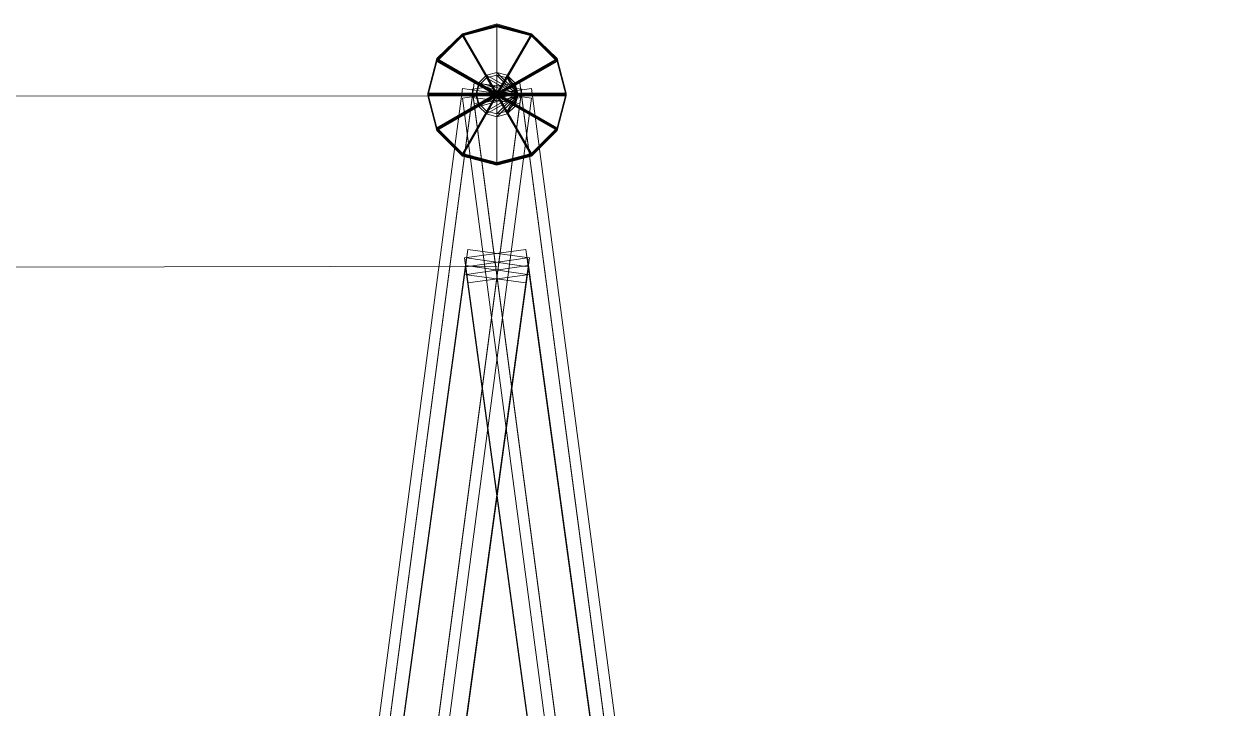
# Model space of a CAD drawing. Extents: x 4 to 464, y 11 to 29.
# Drawn here: x 459.316 to 461.05, y 27.962 to 28.95 of the extents above; entities that cross this region are included whole.
import ezdxf

# ---------------------------------------------------------------- set-up
doc = ezdxf.new("R2010")
doc.units = 0
doc.header["$MEASUREMENT"] = 0
doc.layers.add('Sections span lengths and Marker Balls Plan', color=7, linetype='CONTINUOUS', lineweight=0)
doc.layers.add('Structures Plan', color=7, linetype='CONTINUOUS', lineweight=0)

msp = doc.modelspace()

# ---------------------------------------------------------------- linework, layer by layer
at = {"layer": 'Sections span lengths and Marker Balls Plan', "color": 1}
msp.add_polyline3d([(230, 28.797, 33.583), (240, 28.799, 33.583), (250, 28.801, 33.642), (260, 28.803, 33.76), (270, 28.805, 33.937), (280, 28.808, 34.172), (290, 28.81, 34.467), (300, 28.812, 34.82), (310, 28.814, 35.232), (320, 28.816, 35.703), (330, 28.818, 36.233), (340, 28.82, 36.822), (350, 28.822, 37.47), (360, 28.825, 38.178), (370, 28.827, 38.944), (380, 28.829, 39.769), (390, 28.831, 40.653), (400, 28.833, 41.596), (410, 28.835, 42.599), (420, 28.837, 43.661), (430, 28.839, 44.782), (440, 28.842, 45.962), (450, 28.844, 47.201), (460, 28.846, 48.5)], dxfattribs=at)
at = {"layer": 'Sections span lengths and Marker Balls Plan', "color": 5}
msp.add_polyline3d([(230, 28.242, 54.938), (240, 28.258, 54.981), (250, 28.273, 55.064), (260, 28.289, 55.189), (270, 28.304, 55.355), (280, 28.32, 55.561), (290, 28.336, 55.809), (300, 28.351, 56.098), (310, 28.367, 56.428), (320, 28.382, 56.798), (330, 28.398, 57.21), (340, 28.413, 57.663), (350, 28.429, 58.157), (360, 28.444, 58.692), (370, 28.46, 59.267), (380, 28.476, 59.884), (390, 28.491, 60.542), (400, 28.507, 61.242), (410, 28.522, 61.982), (420, 28.538, 62.763), (430, 28.553, 63.586), (440, 28.569, 64.449), (450, 28.584, 65.354), (460, 28.6, 66.3)], dxfattribs=at)
at = {"layer": 'Structures Plan', "color": 1}
for points in [[(460, 28.85, 53.3), (459.95, 28.936, 53.25), (460, 28.95, 53.25)], [(460, 28.85, 53.2), (459.95, 28.936, 53.15), (460, 28.95, 53.15)], [(460, 28.85, 53.1), (459.95, 28.936, 53.05), (460, 28.95, 53.05)], [(460, 28.85, 53), (459.95, 28.936, 52.95), (460, 28.95, 52.95)], [(460, 28.85, 52.9), (459.95, 28.936, 52.85), (460, 28.949, 52.85)], [(460, 28.849, 52.8), (459.95, 28.936, 52.75), (460, 28.949, 52.75)], [(460, 28.849, 52.7), (459.95, 28.936, 52.65), (460, 28.949, 52.65)], [(460, 28.849, 52.6), (459.95, 28.936, 52.55), (460, 28.949, 52.55)], [(460, 28.849, 52.5), (459.95, 28.936, 52.45), (460, 28.949, 52.45)], [(460, 28.849, 52.4), (459.95, 28.936, 52.35), (460, 28.949, 52.35)], [(460, 28.849, 52.3), (459.95, 28.936, 52.25), (460, 28.949, 52.25)], [(460, 28.849, 52.2), (459.95, 28.935, 52.15), (460, 28.949, 52.15)], [(460, 28.849, 52.1), (459.95, 28.935, 52.05), (460, 28.949, 52.05)], [(460, 28.849, 52), (459.95, 28.935, 51.95), (460, 28.949, 51.95)], [(460, 28.849, 51.9), (459.95, 28.935, 51.85), (460, 28.949, 51.85)], [(460, 28.849, 51.8), (459.95, 28.935, 51.75), (460, 28.949, 51.75)], [(460, 28.849, 51.7), (459.95, 28.935, 51.65), (460, 28.948, 51.65)], [(460, 28.848, 51.6), (459.95, 28.935, 51.55), (460, 28.948, 51.55)], [(460, 28.848, 51.5), (459.95, 28.935, 51.45), (460, 28.948, 51.45)], [(460, 28.848, 51.4), (459.95, 28.935, 51.35), (460, 28.948, 51.35)], [(460, 28.848, 51.3), (459.95, 28.935, 51.25), (460, 28.948, 51.25)], [(460, 28.848, 51.2), (459.95, 28.935, 51.15), (460, 28.948, 51.15)], [(460, 28.848, 51.1), (459.95, 28.935, 51.05), (460, 28.948, 51.05)], [(460, 28.848, 51), (459.95, 28.934, 50.95), (460, 28.948, 50.95)], [(460, 28.848, 50.9), (459.95, 28.934, 50.85), (460, 28.948, 50.85)], [(460, 28.848, 50.8), (459.95, 28.934, 50.75), (460, 28.948, 50.75)], [(460, 28.848, 50.7), (459.95, 28.934, 50.65), (460, 28.948, 50.65)], [(460, 28.848, 50.6), (459.95, 28.934, 50.55), (460, 28.948, 50.55)], [(460, 28.848, 50.5), (459.95, 28.934, 50.45), (460, 28.947, 50.45)], [(460, 28.847, 50.4), (459.95, 28.934, 50.35), (460, 28.947, 50.35)], [(460, 28.847, 50.3), (459.95, 28.934, 50.25), (460, 28.947, 50.25)], [(460, 28.847, 50.2), (459.95, 28.934, 50.15), (460, 28.947, 50.15)], [(460, 28.847, 50.1), (459.95, 28.934, 50.05), (460, 28.947, 50.05)], [(460, 28.847, 50), (459.95, 28.934, 49.95), (460, 28.947, 49.95)], [(460, 28.847, 49.9), (459.95, 28.934, 49.85), (460, 28.947, 49.85)], [(460, 28.847, 49.8), (459.95, 28.934, 49.75), (460, 28.947, 49.75)], [(460, 28.847, 49.7), (459.95, 28.933, 49.65), (460, 28.947, 49.65)], [(460, 28.847, 49.6), (459.95, 28.933, 49.55), (460, 28.947, 49.55)], [(460, 28.847, 49.5), (459.95, 28.933, 49.45), (460, 28.947, 49.45)], [(460, 28.847, 49.4), (459.95, 28.933, 49.35), (460, 28.947, 49.35)], [(460, 28.847, 49.3), (459.95, 28.933, 49.25), (460, 28.946, 49.25)], [(460, 28.846, 49.2), (459.95, 28.933, 49.15), (460, 28.946, 49.15)], [(460, 28.846, 49.1), (459.95, 28.933, 49.05), (460, 28.946, 49.05)], [(460, 28.846, 49), (459.95, 28.933, 48.95), (460, 28.946, 48.95)], [(460, 28.846, 48.9), (459.95, 28.933, 48.85), (460, 28.946, 48.85)], [(460, 28.846, 48.8), (459.95, 28.933, 48.75), (460, 28.946, 48.75)], [(460, 28.846, 48.7), (459.95, 28.933, 48.65), (460, 28.946, 48.65)], [(460, 28.85, 53.3), (460, 28.95, 53.25), (460.05, 28.936, 53.25)], [(460, 28.85, 53.2), (460, 28.95, 53.15), (460.05, 28.936, 53.15)], [(460, 28.85, 53.1), (460, 28.95, 53.05), (460.05, 28.936, 53.05)], [(460, 28.85, 53), (460, 28.95, 52.95), (460.05, 28.936, 52.95)], [(460, 28.85, 52.9), (460, 28.949, 52.85), (460.05, 28.936, 52.85)], [(460, 28.849, 52.8), (460, 28.949, 52.75), (460.05, 28.936, 52.75)], [(460, 28.849, 52.7), (460, 28.949, 52.65), (460.05, 28.936, 52.65)], [(460, 28.849, 52.6), (460, 28.949, 52.55), (460.05, 28.936, 52.55)], [(460, 28.849, 52.5), (460, 28.949, 52.45), (460.05, 28.936, 52.45)], [(460, 28.849, 52.4), (460, 28.949, 52.35), (460.05, 28.936, 52.35)], [(460, 28.849, 52.3), (460, 28.949, 52.25), (460.05, 28.936, 52.25)], [(460, 28.849, 52.2), (460, 28.949, 52.15), (460.05, 28.935, 52.15)], [(460, 28.849, 52.1), (460, 28.949, 52.05), (460.05, 28.935, 52.05)], [(460, 28.849, 52), (460, 28.949, 51.95), (460.05, 28.935, 51.95)], [(460, 28.849, 51.9), (460, 28.949, 51.85), (460.05, 28.935, 51.85)], [(460, 28.849, 51.8), (460, 28.949, 51.75), (460.05, 28.935, 51.75)], [(460, 28.849, 51.7), (460, 28.948, 51.65), (460.05, 28.935, 51.65)], [(460, 28.848, 51.6), (460, 28.948, 51.55), (460.05, 28.935, 51.55)], [(460, 28.848, 51.5), (460, 28.948, 51.45), (460.05, 28.935, 51.45)], [(460, 28.848, 51.4), (460, 28.948, 51.35), (460.05, 28.935, 51.35)], [(460, 28.848, 51.3), (460, 28.948, 51.25), (460.05, 28.935, 51.25)], [(460, 28.848, 51.2), (460, 28.948, 51.15), (460.05, 28.935, 51.15)], [(460, 28.848, 51.1), (460, 28.948, 51.05), (460.05, 28.935, 51.05)], [(460, 28.848, 51), (460, 28.948, 50.95), (460.05, 28.935, 50.95)], [(460, 28.848, 50.9), (460, 28.948, 50.85), (460.05, 28.934, 50.85)], [(460, 28.848, 50.8), (460, 28.948, 50.75), (460.05, 28.934, 50.75)], [(460, 28.848, 50.7), (460, 28.948, 50.65), (460.05, 28.934, 50.65)], [(460, 28.848, 50.6), (460, 28.948, 50.55), (460.05, 28.934, 50.55)], [(460, 28.848, 50.5), (460, 28.947, 50.45), (460.05, 28.934, 50.45)], [(460, 28.847, 50.4), (460, 28.947, 50.35), (460.05, 28.934, 50.35)], [(460, 28.847, 50.3), (460, 28.947, 50.25), (460.05, 28.934, 50.25)], [(460, 28.847, 50.2), (460, 28.947, 50.15), (460.05, 28.934, 50.15)], [(460, 28.847, 50.1), (460, 28.947, 50.05), (460.05, 28.934, 50.05)], [(460, 28.847, 50), (460, 28.947, 49.95), (460.05, 28.934, 49.95)], [(460, 28.847, 49.9), (460, 28.947, 49.85), (460.05, 28.934, 49.85)], [(460, 28.847, 49.8), (460, 28.947, 49.75), (460.05, 28.934, 49.75)], [(460, 28.847, 49.7), (460, 28.947, 49.65), (460.05, 28.933, 49.65)], [(460, 28.847, 49.6), (460, 28.947, 49.55), (460.05, 28.933, 49.55)], [(460, 28.847, 49.5), (460, 28.947, 49.45), (460.05, 28.933, 49.45)], [(460, 28.847, 49.4), (460, 28.947, 49.35), (460.05, 28.933, 49.35)], [(460, 28.847, 49.3), (460, 28.946, 49.25), (460.05, 28.933, 49.25)], [(460, 28.846, 49.2), (460, 28.946, 49.15), (460.05, 28.933, 49.15)], [(460, 28.846, 49.1), (460, 28.946, 49.05), (460.05, 28.933, 49.05)], [(460, 28.846, 49), (460, 28.946, 48.95), (460.05, 28.933, 48.95)], [(460, 28.846, 48.9), (460, 28.946, 48.85), (460.05, 28.933, 48.85)], [(460, 28.846, 48.8), (460, 28.946, 48.75), (460.05, 28.933, 48.75)], [(460, 28.846, 48.7), (460, 28.946, 48.65), (460.05, 28.933, 48.65)], [(460, 28.85, 53.3), (459.913, 28.9, 53.25), (459.95, 28.936, 53.25)], [(460, 28.85, 53.2), (459.913, 28.9, 53.15), (459.95, 28.936, 53.15)], [(460, 28.85, 53.1), (459.913, 28.9, 53.05), (459.95, 28.936, 53.05)], [(460, 28.85, 53), (459.913, 28.9, 52.95), (459.95, 28.936, 52.95)], [(460, 28.85, 52.9), (459.913, 28.899, 52.85), (459.95, 28.936, 52.85)], [(460, 28.849, 52.8), (459.913, 28.899, 52.75), (459.95, 28.936, 52.75)], [(460, 28.849, 52.7), (459.913, 28.899, 52.65), (459.95, 28.936, 52.65)], [(460, 28.849, 52.6), (459.913, 28.899, 52.55), (459.95, 28.936, 52.55)], [(460, 28.849, 52.5), (459.913, 28.899, 52.45), (459.95, 28.936, 52.45)], [(460, 28.849, 52.4), (459.913, 28.899, 52.35), (459.95, 28.936, 52.35)], [(460, 28.849, 52.3), (459.913, 28.899, 52.25), (459.95, 28.936, 52.25)], [(460, 28.849, 52.2), (459.913, 28.899, 52.15), (459.95, 28.935, 52.15)], [(460, 28.849, 52.1), (459.913, 28.899, 52.05), (459.95, 28.935, 52.05)], [(460, 28.849, 52), (459.913, 28.899, 51.95), (459.95, 28.935, 51.95)], [(460, 28.849, 51.9), (459.913, 28.899, 51.85), (459.95, 28.935, 51.85)], [(460, 28.849, 51.8), (459.913, 28.899, 51.75), (459.95, 28.935, 51.75)], [(460, 28.849, 51.7), (459.913, 28.898, 51.65), (459.95, 28.935, 51.65)], [(460, 28.848, 51.6), (459.913, 28.898, 51.55), (459.95, 28.935, 51.55)], [(460, 28.848, 51.5), (459.913, 28.898, 51.45), (459.95, 28.935, 51.45)], [(460, 28.848, 51.4), (459.913, 28.898, 51.35), (459.95, 28.935, 51.35)], [(460, 28.848, 51.3), (459.913, 28.898, 51.25), (459.95, 28.935, 51.25)], [(460, 28.848, 51.2), (459.913, 28.898, 51.15), (459.95, 28.935, 51.15)], [(460, 28.848, 51.1), (459.913, 28.898, 51.05), (459.95, 28.935, 51.05)], [(460, 28.848, 51), (459.913, 28.898, 50.95), (459.95, 28.934, 50.95)], [(460, 28.848, 50.9), (459.913, 28.898, 50.85), (459.95, 28.934, 50.85)], [(460, 28.848, 50.8), (459.913, 28.898, 50.75), (459.95, 28.934, 50.75)], [(460, 28.848, 50.7), (459.913, 28.898, 50.65), (459.95, 28.934, 50.65)], [(460, 28.848, 50.6), (459.913, 28.898, 50.55), (459.95, 28.934, 50.55)], [(460, 28.848, 50.5), (459.913, 28.897, 50.45), (459.95, 28.934, 50.45)], [(460, 28.847, 50.4), (459.913, 28.897, 50.35), (459.95, 28.934, 50.35)], [(460, 28.847, 50.3), (459.913, 28.897, 50.25), (459.95, 28.934, 50.25)], [(460, 28.847, 50.2), (459.913, 28.897, 50.15), (459.95, 28.934, 50.15)], [(460, 28.847, 50.1), (459.913, 28.897, 50.05), (459.95, 28.934, 50.05)], [(460, 28.847, 50), (459.913, 28.897, 49.95), (459.95, 28.934, 49.95)], [(460, 28.847, 49.9), (459.913, 28.897, 49.85), (459.95, 28.934, 49.85)], [(460, 28.847, 49.8), (459.913, 28.897, 49.75), (459.95, 28.934, 49.75)], [(460, 28.847, 49.7), (459.913, 28.897, 49.65), (459.95, 28.933, 49.65)], [(460, 28.847, 49.6), (459.913, 28.897, 49.55), (459.95, 28.933, 49.55)], [(460, 28.847, 49.5), (459.913, 28.897, 49.45), (459.95, 28.933, 49.45)], [(460, 28.847, 49.4), (459.913, 28.897, 49.35), (459.95, 28.933, 49.35)], [(460, 28.847, 49.3), (459.913, 28.896, 49.25), (459.95, 28.933, 49.25)], [(460, 28.846, 49.2), (459.913, 28.896, 49.15), (459.95, 28.933, 49.15)], [(460, 28.846, 49.1), (459.913, 28.896, 49.05), (459.95, 28.933, 49.05)], [(460, 28.846, 49), (459.913, 28.896, 48.95), (459.95, 28.933, 48.95)], [(460, 28.846, 48.9), (459.913, 28.896, 48.85), (459.95, 28.933, 48.85)], [(460, 28.846, 48.8), (459.913, 28.896, 48.75), (459.95, 28.933, 48.75)], [(460, 28.846, 48.7), (459.913, 28.896, 48.65), (459.95, 28.933, 48.65)], [(460, 28.85, 53.3), (460.05, 28.936, 53.25), (460.087, 28.9, 53.25)], [(460, 28.85, 53.2), (460.05, 28.936, 53.15), (460.087, 28.9, 53.15)], [(460, 28.85, 53.1), (460.05, 28.936, 53.05), (460.087, 28.9, 53.05)], [(460, 28.85, 53), (460.05, 28.936, 52.95), (460.087, 28.9, 52.95)], [(460, 28.85, 52.9), (460.05, 28.936, 52.85), (460.087, 28.899, 52.85)], [(460, 28.849, 52.8), (460.05, 28.936, 52.75), (460.087, 28.899, 52.75)], [(460, 28.849, 52.7), (460.05, 28.936, 52.65), (460.087, 28.899, 52.65)], [(460, 28.849, 52.6), (460.05, 28.936, 52.55), (460.087, 28.899, 52.55)], [(460, 28.849, 52.5), (460.05, 28.936, 52.45), (460.087, 28.899, 52.45)], [(460, 28.849, 52.4), (460.05, 28.936, 52.35), (460.087, 28.899, 52.35)], [(460, 28.849, 52.3), (460.05, 28.936, 52.25), (460.087, 28.899, 52.25)], [(460, 28.849, 52.2), (460.05, 28.935, 52.15), (460.087, 28.899, 52.15)], [(460, 28.849, 52.1), (460.05, 28.935, 52.05), (460.087, 28.899, 52.05)], [(460, 28.849, 52), (460.05, 28.935, 51.95), (460.087, 28.899, 51.95)], [(460, 28.849, 51.9), (460.05, 28.935, 51.85), (460.087, 28.899, 51.85)], [(460, 28.849, 51.8), (460.05, 28.935, 51.75), (460.087, 28.899, 51.75)], [(460, 28.849, 51.7), (460.05, 28.935, 51.65), (460.087, 28.898, 51.65)], [(460, 28.848, 51.6), (460.05, 28.935, 51.55), (460.087, 28.898, 51.55)], [(460, 28.848, 51.5), (460.05, 28.935, 51.45), (460.087, 28.898, 51.45)], [(460, 28.848, 51.4), (460.05, 28.935, 51.35), (460.087, 28.898, 51.35)], [(460, 28.848, 51.3), (460.05, 28.935, 51.25), (460.087, 28.898, 51.25)], [(460, 28.848, 51.2), (460.05, 28.935, 51.15), (460.087, 28.898, 51.15)], [(460, 28.848, 51.1), (460.05, 28.935, 51.05), (460.087, 28.898, 51.05)], [(460, 28.848, 51), (460.05, 28.935, 50.95), (460.087, 28.898, 50.95)], [(460, 28.848, 50.9), (460.05, 28.934, 50.85), (460.087, 28.898, 50.85)], [(460, 28.848, 50.8), (460.05, 28.934, 50.75), (460.087, 28.898, 50.75)], [(460, 28.848, 50.7), (460.05, 28.934, 50.65), (460.087, 28.898, 50.65)], [(460, 28.848, 50.6), (460.05, 28.934, 50.55), (460.087, 28.898, 50.55)], [(460, 28.848, 50.5), (460.05, 28.934, 50.45), (460.087, 28.897, 50.45)], [(460, 28.847, 50.4), (460.05, 28.934, 50.35), (460.087, 28.897, 50.35)], [(460, 28.847, 50.3), (460.05, 28.934, 50.25), (460.087, 28.897, 50.25)], [(460, 28.847, 50.2), (460.05, 28.934, 50.15), (460.087, 28.897, 50.15)], [(460, 28.847, 50.1), (460.05, 28.934, 50.05), (460.087, 28.897, 50.05)], [(460, 28.847, 50), (460.05, 28.934, 49.95), (460.087, 28.897, 49.95)], [(460, 28.847, 49.9), (460.05, 28.934, 49.85), (460.087, 28.897, 49.85)], [(460, 28.847, 49.8), (460.05, 28.934, 49.75), (460.087, 28.897, 49.75)], [(460, 28.847, 49.7), (460.05, 28.933, 49.65), (460.087, 28.897, 49.65)], [(460, 28.847, 49.6), (460.05, 28.933, 49.55), (460.087, 28.897, 49.55)], [(460, 28.847, 49.5), (460.05, 28.933, 49.45), (460.087, 28.897, 49.45)], [(460, 28.847, 49.4), (460.05, 28.933, 49.35), (460.087, 28.897, 49.35)], [(460, 28.847, 49.3), (460.05, 28.933, 49.25), (460.087, 28.897, 49.25)], [(460, 28.846, 49.2), (460.05, 28.933, 49.15), (460.087, 28.896, 49.15)], [(460, 28.846, 49.1), (460.05, 28.933, 49.05), (460.087, 28.896, 49.05)], [(460, 28.846, 49), (460.05, 28.933, 48.95), (460.087, 28.896, 48.95)], [(460, 28.846, 48.9), (460.05, 28.933, 48.85), (460.087, 28.896, 48.85)], [(460, 28.846, 48.8), (460.05, 28.933, 48.75), (460.087, 28.896, 48.75)], [(460, 28.846, 48.7), (460.05, 28.933, 48.65), (460.087, 28.896, 48.65)], [(460, 28.85, 53.3), (459.9, 28.85, 53.25), (459.913, 28.9, 53.25)], [(460, 28.85, 53.2), (459.9, 28.85, 53.15), (459.913, 28.9, 53.15)], [(460, 28.85, 53.1), (459.9, 28.85, 53.05), (459.913, 28.9, 53.05)], [(460, 28.85, 53), (459.9, 28.85, 52.95), (459.913, 28.9, 52.95)], [(460, 28.85, 52.9), (459.9, 28.849, 52.85), (459.913, 28.899, 52.85)], [(460, 28.849, 52.8), (459.9, 28.849, 52.75), (459.913, 28.899, 52.75)], [(460, 28.849, 52.7), (459.9, 28.849, 52.65), (459.913, 28.899, 52.65)], [(460, 28.849, 52.6), (459.9, 28.849, 52.55), (459.913, 28.899, 52.55)], [(460, 28.849, 52.5), (459.9, 28.849, 52.45), (459.913, 28.899, 52.45)], [(460, 28.849, 52.4), (459.9, 28.849, 52.35), (459.913, 28.899, 52.35)], [(460, 28.849, 52.3), (459.9, 28.849, 52.25), (459.913, 28.899, 52.25)], [(460, 28.849, 52.2), (459.9, 28.849, 52.15), (459.913, 28.899, 52.15)], [(460, 28.849, 52.1), (459.9, 28.849, 52.05), (459.913, 28.899, 52.05)], [(460, 28.849, 52), (459.9, 28.849, 51.95), (459.913, 28.899, 51.95)], [(460, 28.849, 51.9), (459.9, 28.849, 51.85), (459.913, 28.899, 51.85)], [(460, 28.849, 51.8), (459.9, 28.849, 51.75), (459.913, 28.899, 51.75)], [(460, 28.849, 51.7), (459.9, 28.848, 51.65), (459.913, 28.898, 51.65)], [(460, 28.848, 51.6), (459.9, 28.848, 51.55), (459.913, 28.898, 51.55)], [(460, 28.848, 51.5), (459.9, 28.848, 51.45), (459.913, 28.898, 51.45)], [(460, 28.848, 51.4), (459.9, 28.848, 51.35), (459.913, 28.898, 51.35)], [(460, 28.848, 51.3), (459.9, 28.848, 51.25), (459.913, 28.898, 51.25)], [(460, 28.848, 51.2), (459.9, 28.848, 51.15), (459.913, 28.898, 51.15)], [(460, 28.848, 51.1), (459.9, 28.848, 51.05), (459.913, 28.898, 51.05)], [(460, 28.848, 51), (459.9, 28.848, 50.95), (459.913, 28.898, 50.95)], [(460, 28.848, 50.9), (459.9, 28.848, 50.85), (459.913, 28.898, 50.85)], [(460, 28.848, 50.8), (459.9, 28.848, 50.75), (459.913, 28.898, 50.75)], [(460, 28.848, 50.7), (459.9, 28.848, 50.65), (459.913, 28.898, 50.65)], [(460, 28.848, 50.6), (459.9, 28.848, 50.55), (459.913, 28.898, 50.55)], [(460, 28.848, 50.5), (459.9, 28.847, 50.45), (459.913, 28.897, 50.45)], [(460, 28.847, 50.4), (459.9, 28.847, 50.35), (459.913, 28.897, 50.35)], [(460, 28.847, 50.3), (459.9, 28.847, 50.25), (459.913, 28.897, 50.25)], [(460, 28.847, 50.2), (459.9, 28.847, 50.15), (459.913, 28.897, 50.15)], [(460, 28.847, 50.1), (459.9, 28.847, 50.05), (459.913, 28.897, 50.05)], [(460, 28.847, 50), (459.9, 28.847, 49.95), (459.913, 28.897, 49.95)], [(460, 28.847, 49.9), (459.9, 28.847, 49.85), (459.913, 28.897, 49.85)], [(460, 28.847, 49.8), (459.9, 28.847, 49.75), (459.913, 28.897, 49.75)], [(460, 28.847, 49.7), (459.9, 28.847, 49.65), (459.913, 28.897, 49.65)], [(460, 28.847, 49.6), (459.9, 28.847, 49.55), (459.913, 28.897, 49.55)], [(460, 28.847, 49.5), (459.9, 28.847, 49.45), (459.913, 28.897, 49.45)], [(460, 28.847, 49.4), (459.9, 28.847, 49.35), (459.913, 28.897, 49.35)], [(460, 28.847, 49.3), (459.9, 28.846, 49.25), (459.913, 28.896, 49.25)], [(460, 28.846, 49.2), (459.9, 28.846, 49.15), (459.913, 28.896, 49.15)], [(460, 28.846, 49.1), (459.9, 28.846, 49.05), (459.913, 28.896, 49.05)], [(460, 28.846, 49), (459.9, 28.846, 48.95), (459.913, 28.896, 48.95)], [(460, 28.846, 48.9), (459.9, 28.846, 48.85), (459.913, 28.896, 48.85)], [(460, 28.846, 48.8), (459.9, 28.846, 48.75), (459.913, 28.896, 48.75)], [(460, 28.846, 48.7), (459.9, 28.846, 48.65), (459.913, 28.896, 48.65)], [(460, 28.85, 53.3), (460.087, 28.9, 53.25), (460.1, 28.85, 53.25)], [(460, 28.85, 53.2), (460.087, 28.9, 53.15), (460.1, 28.85, 53.15)], [(460, 28.85, 53.1), (460.087, 28.9, 53.05), (460.1, 28.85, 53.05)], [(460, 28.85, 53), (460.087, 28.9, 52.95), (460.1, 28.85, 52.95)], [(460, 28.85, 52.9), (460.087, 28.899, 52.85), (460.1, 28.849, 52.85)], [(460, 28.849, 52.8), (460.087, 28.899, 52.75), (460.1, 28.849, 52.75)], [(460, 28.849, 52.7), (460.087, 28.899, 52.65), (460.1, 28.849, 52.65)], [(460, 28.849, 52.6), (460.087, 28.899, 52.55), (460.1, 28.849, 52.55)], [(460, 28.849, 52.5), (460.087, 28.899, 52.45), (460.1, 28.849, 52.45)], [(460, 28.849, 52.4), (460.087, 28.899, 52.35), (460.1, 28.849, 52.35)], [(460, 28.849, 52.3), (460.087, 28.899, 52.25), (460.1, 28.849, 52.25)], [(460, 28.849, 52.2), (460.087, 28.899, 52.15), (460.1, 28.849, 52.15)], [(460, 28.849, 52.1), (460.087, 28.899, 52.05), (460.1, 28.849, 52.05)], [(460, 28.849, 52), (460.087, 28.899, 51.95), (460.1, 28.849, 51.95)], [(460, 28.849, 51.9), (460.087, 28.899, 51.85), (460.1, 28.849, 51.85)], [(460, 28.849, 51.8), (460.087, 28.899, 51.75), (460.1, 28.849, 51.75)], [(460, 28.849, 51.7), (460.087, 28.898, 51.65), (460.1, 28.848, 51.65)], [(460, 28.848, 51.6), (460.087, 28.898, 51.55), (460.1, 28.848, 51.55)], [(460, 28.848, 51.5), (460.087, 28.898, 51.45), (460.1, 28.848, 51.45)], [(460, 28.848, 51.4), (460.087, 28.898, 51.35), (460.1, 28.848, 51.35)], [(460, 28.848, 51.3), (460.087, 28.898, 51.25), (460.1, 28.848, 51.25)], [(460, 28.848, 51.2), (460.087, 28.898, 51.15), (460.1, 28.848, 51.15)], [(460, 28.848, 51.1), (460.087, 28.898, 51.05), (460.1, 28.848, 51.05)], [(460, 28.848, 51), (460.087, 28.898, 50.95), (460.1, 28.848, 50.95)], [(460, 28.848, 50.9), (460.087, 28.898, 50.85), (460.1, 28.848, 50.85)], [(460, 28.848, 50.8), (460.087, 28.898, 50.75), (460.1, 28.848, 50.75)], [(460, 28.848, 50.7), (460.087, 28.898, 50.65), (460.1, 28.848, 50.65)], [(460, 28.848, 50.6), (460.087, 28.898, 50.55), (460.1, 28.848, 50.55)], [(460, 28.848, 50.5), (460.087, 28.897, 50.45), (460.1, 28.847, 50.45)], [(460, 28.847, 50.4), (460.087, 28.897, 50.35), (460.1, 28.847, 50.35)], [(460, 28.847, 50.3), (460.087, 28.897, 50.25), (460.1, 28.847, 50.25)], [(460, 28.847, 50.2), (460.087, 28.897, 50.15), (460.1, 28.847, 50.15)], [(460, 28.847, 50.1), (460.087, 28.897, 50.05), (460.1, 28.847, 50.05)], [(460, 28.847, 50), (460.087, 28.897, 49.95), (460.1, 28.847, 49.95)], [(460, 28.847, 49.9), (460.087, 28.897, 49.85), (460.1, 28.847, 49.85)], [(460, 28.847, 49.8), (460.087, 28.897, 49.75), (460.1, 28.847, 49.75)], [(460, 28.847, 49.7), (460.087, 28.897, 49.65), (460.1, 28.847, 49.65)], [(460, 28.847, 49.6), (460.087, 28.897, 49.55), (460.1, 28.847, 49.55)], [(460, 28.847, 49.5), (460.087, 28.897, 49.45), (460.1, 28.847, 49.45)], [(460, 28.847, 49.4), (460.087, 28.897, 49.35), (460.1, 28.847, 49.35)], [(460, 28.847, 49.3), (460.087, 28.897, 49.25), (460.1, 28.847, 49.25)], [(460, 28.846, 49.2), (460.087, 28.896, 49.15), (460.1, 28.846, 49.15)], [(460, 28.846, 49.1), (460.087, 28.896, 49.05), (460.1, 28.846, 49.05)], [(460, 28.846, 49), (460.087, 28.896, 48.95), (460.1, 28.846, 48.95)], [(460, 28.846, 48.9), (460.087, 28.896, 48.85), (460.1, 28.846, 48.85)], [(460, 28.846, 48.8), (460.087, 28.896, 48.75), (460.1, 28.846, 48.75)], [(460, 28.846, 48.7), (460.087, 28.896, 48.65), (460.1, 28.846, 48.65)], [(459.974, 28.865, 53.5), (459.974, 28.861, 48.5), (459.985, 28.872, 48.5), (459.985, 28.876, 53.5)], [(460.03, 28.85, 53.5), (459.974, 28.865, 53.5), (459.985, 28.876, 53.5)], [(460.03, 28.846, 48.5), (459.974, 28.861, 48.5), (459.985, 28.872, 48.5)], [(459.985, 28.876, 53.5), (459.985, 28.872, 48.5), (460, 28.876, 48.5), (460, 28.88, 53.5)], [(460.03, 28.85, 53.5), (459.985, 28.876, 53.5), (460, 28.88, 53.5)], [(460.03, 28.846, 48.5), (459.985, 28.872, 48.5), (460, 28.876, 48.5)], [(460, 28.88, 53.5), (460, 28.876, 48.5), (460.015, 28.872, 48.5), (460.015, 28.876, 53.5)], [(460.03, 28.85, 53.5), (460, 28.88, 53.5), (460.015, 28.876, 53.5)], [(460.03, 28.846, 48.5), (460, 28.876, 48.5), (460.015, 28.872, 48.5)], [(460.015, 28.876, 53.5), (460.015, 28.872, 48.5), (460.026, 28.861, 48.5), (460.026, 28.865, 53.5)], [(460.03, 28.85, 53.5), (460.015, 28.876, 53.5), (460.026, 28.865, 53.5)], [(460.03, 28.846, 48.5), (460.015, 28.872, 48.5), (460.026, 28.861, 48.5)], [(459.97, 28.85, 53.5), (459.97, 28.846, 48.5), (459.974, 28.861, 48.5), (459.974, 28.865, 53.5)], [(460.03, 28.85, 53.5), (459.97, 28.85, 53.5), (459.974, 28.865, 53.5)], [(460.03, 28.846, 48.5), (459.97, 28.846, 48.5), (459.974, 28.861, 48.5)], [(460.026, 28.865, 53.5), (460.026, 28.861, 48.5), (460.03, 28.846, 48.5), (460.03, 28.85, 53.5)], [(460, 28.85, 53.3), (459.913, 28.8, 53.25), (459.9, 28.85, 53.25)], [(460, 28.85, 53.2), (459.913, 28.8, 53.15), (459.9, 28.85, 53.15)], [(460, 28.85, 53.1), (459.913, 28.8, 53.05), (459.9, 28.85, 53.05)], [(460, 28.85, 53), (459.913, 28.8, 52.95), (459.9, 28.85, 52.95)], [(460, 28.85, 52.9), (459.913, 28.799, 52.85), (459.9, 28.849, 52.85)], [(460, 28.849, 52.8), (459.913, 28.799, 52.75), (459.9, 28.849, 52.75)], [(460, 28.849, 52.7), (459.913, 28.799, 52.65), (459.9, 28.849, 52.65)], [(460, 28.849, 52.6), (459.913, 28.799, 52.55), (459.9, 28.849, 52.55)], [(460, 28.849, 52.5), (459.913, 28.799, 52.45), (459.9, 28.849, 52.45)], [(460, 28.849, 52.4), (459.913, 28.799, 52.35), (459.9, 28.849, 52.35)], [(460, 28.849, 52.3), (459.913, 28.799, 52.25), (459.9, 28.849, 52.25)], [(460, 28.849, 52.2), (459.913, 28.799, 52.15), (459.9, 28.849, 52.15)], [(460, 28.849, 52.1), (459.913, 28.799, 52.05), (459.9, 28.849, 52.05)], [(460, 28.849, 52), (459.913, 28.799, 51.95), (459.9, 28.849, 51.95)], [(460, 28.849, 51.9), (459.913, 28.799, 51.85), (459.9, 28.849, 51.85)], [(460, 28.849, 51.8), (459.913, 28.799, 51.75), (459.9, 28.849, 51.75)], [(460, 28.849, 51.7), (459.913, 28.798, 51.65), (459.9, 28.848, 51.65)], [(460, 28.848, 51.6), (459.913, 28.798, 51.55), (459.9, 28.848, 51.55)], [(460, 28.848, 51.5), (459.913, 28.798, 51.45), (459.9, 28.848, 51.45)], [(460, 28.848, 51.4), (459.913, 28.798, 51.35), (459.9, 28.848, 51.35)], [(460, 28.848, 51.3), (459.913, 28.798, 51.25), (459.9, 28.848, 51.25)], [(460, 28.848, 51.2), (459.913, 28.798, 51.15), (459.9, 28.848, 51.15)], [(460, 28.848, 51.1), (459.913, 28.798, 51.05), (459.9, 28.848, 51.05)], [(460, 28.848, 51), (459.913, 28.798, 50.95), (459.9, 28.848, 50.95)], [(460, 28.848, 50.9), (459.913, 28.798, 50.85), (459.9, 28.848, 50.85)], [(460, 28.848, 50.8), (459.913, 28.798, 50.75), (459.9, 28.848, 50.75)], [(460, 28.848, 50.7), (459.913, 28.798, 50.65), (459.9, 28.848, 50.65)], [(460, 28.848, 50.6), (459.913, 28.798, 50.55), (459.9, 28.848, 50.55)], [(460, 28.848, 50.5), (459.913, 28.797, 50.45), (459.9, 28.847, 50.45)], [(460, 28.847, 50.4), (459.913, 28.797, 50.35), (459.9, 28.847, 50.35)], [(460, 28.847, 50.3), (459.913, 28.797, 50.25), (459.9, 28.847, 50.25)], [(460, 28.847, 50.2), (459.913, 28.797, 50.15), (459.9, 28.847, 50.15)], [(460, 28.847, 50.1), (459.913, 28.797, 50.05), (459.9, 28.847, 50.05)], [(460, 28.847, 50), (459.913, 28.797, 49.95), (459.9, 28.847, 49.95)], [(460, 28.847, 49.9), (459.913, 28.797, 49.85), (459.9, 28.847, 49.85)], [(460, 28.847, 49.8), (459.913, 28.797, 49.75), (459.9, 28.847, 49.75)], [(460, 28.847, 49.7), (459.913, 28.797, 49.65), (459.9, 28.847, 49.65)], [(460, 28.847, 49.6), (459.913, 28.797, 49.55), (459.9, 28.847, 49.55)], [(460, 28.847, 49.5), (459.913, 28.797, 49.45), (459.9, 28.847, 49.45)], [(460, 28.847, 49.4), (459.913, 28.797, 49.35), (459.9, 28.847, 49.35)], [(460, 28.847, 49.3), (459.913, 28.796, 49.25), (459.9, 28.846, 49.25)], [(460, 28.846, 49.2), (459.913, 28.796, 49.15), (459.9, 28.846, 49.15)], [(460, 28.846, 49.1), (459.913, 28.796, 49.05), (459.9, 28.846, 49.05)], [(460, 28.846, 49), (459.913, 28.796, 48.95), (459.9, 28.846, 48.95)], [(460, 28.846, 48.9), (459.913, 28.796, 48.85), (459.9, 28.846, 48.85)], [(460, 28.846, 48.8), (459.913, 28.796, 48.75), (459.9, 28.846, 48.75)], [(460, 28.846, 48.7), (459.913, 28.796, 48.65), (459.9, 28.846, 48.65)], [(460, 28.85, 53.3), (459.95, 28.763, 53.25), (459.913, 28.8, 53.25)], [(460, 28.85, 53.2), (459.95, 28.763, 53.15), (459.913, 28.8, 53.15)], [(460, 28.85, 53.1), (459.95, 28.763, 53.05), (459.913, 28.8, 53.05)], [(460, 28.85, 53), (459.95, 28.763, 52.95), (459.913, 28.8, 52.95)], [(460, 28.85, 52.9), (459.95, 28.763, 52.85), (459.913, 28.799, 52.85)], [(460, 28.849, 52.8), (459.95, 28.763, 52.75), (459.913, 28.799, 52.75)], [(460, 28.849, 52.7), (459.95, 28.763, 52.65), (459.913, 28.799, 52.65)], [(460, 28.849, 52.6), (459.95, 28.763, 52.55), (459.913, 28.799, 52.55)], [(460, 28.849, 52.5), (459.95, 28.763, 52.45), (459.913, 28.799, 52.45)], [(460, 28.849, 52.4), (459.95, 28.762, 52.35), (459.913, 28.799, 52.35)], [(460, 28.849, 52.3), (459.95, 28.762, 52.25), (459.913, 28.799, 52.25)], [(460, 28.849, 52.2), (459.95, 28.762, 52.15), (459.913, 28.799, 52.15)], [(460, 28.849, 52.1), (459.95, 28.762, 52.05), (459.913, 28.799, 52.05)], [(460, 28.849, 52), (459.95, 28.762, 51.95), (459.913, 28.799, 51.95)], [(460, 28.849, 51.9), (459.95, 28.762, 51.85), (459.913, 28.799, 51.85)], [(460, 28.849, 51.8), (459.95, 28.762, 51.75), (459.913, 28.799, 51.75)], [(460, 28.849, 51.7), (459.95, 28.762, 51.65), (459.913, 28.798, 51.65)], [(460, 28.848, 51.6), (459.95, 28.762, 51.55), (459.913, 28.798, 51.55)], [(460, 28.848, 51.5), (459.95, 28.762, 51.45), (459.913, 28.798, 51.45)], [(460, 28.848, 51.4), (459.95, 28.762, 51.35), (459.913, 28.798, 51.35)], [(460, 28.848, 51.3), (459.95, 28.762, 51.25), (459.913, 28.798, 51.25)], [(460, 28.848, 51.2), (459.95, 28.761, 51.15), (459.913, 28.798, 51.15)], [(460, 28.848, 51.1), (459.95, 28.761, 51.05), (459.913, 28.798, 51.05)], [(460, 28.848, 51), (459.95, 28.761, 50.95), (459.913, 28.798, 50.95)], [(460, 28.848, 50.9), (459.95, 28.761, 50.85), (459.913, 28.798, 50.85)], [(460, 28.848, 50.8), (459.95, 28.761, 50.75), (459.913, 28.798, 50.75)], [(460, 28.848, 50.7), (459.95, 28.761, 50.65), (459.913, 28.798, 50.65)], [(460, 28.848, 50.6), (459.95, 28.761, 50.55), (459.913, 28.798, 50.55)], [(460, 28.848, 50.5), (459.95, 28.761, 50.45), (459.913, 28.797, 50.45)], [(460, 28.847, 50.4), (459.95, 28.761, 50.35), (459.913, 28.797, 50.35)], [(460, 28.847, 50.3), (459.95, 28.761, 50.25), (459.913, 28.797, 50.25)], [(460, 28.847, 50.2), (459.95, 28.761, 50.15), (459.913, 28.797, 50.15)], [(460, 28.847, 50.1), (459.95, 28.761, 50.05), (459.913, 28.797, 50.05)], [(460, 28.847, 50), (459.95, 28.76, 49.95), (459.913, 28.797, 49.95)], [(460, 28.847, 49.9), (459.95, 28.76, 49.85), (459.913, 28.797, 49.85)], [(460, 28.847, 49.8), (459.95, 28.76, 49.75), (459.913, 28.797, 49.75)], [(460, 28.847, 49.7), (459.95, 28.76, 49.65), (459.913, 28.797, 49.65)], [(460, 28.847, 49.6), (459.95, 28.76, 49.55), (459.913, 28.797, 49.55)], [(460, 28.847, 49.5), (459.95, 28.76, 49.45), (459.913, 28.797, 49.45)], [(460, 28.847, 49.4), (459.95, 28.76, 49.35), (459.913, 28.797, 49.35)], [(460, 28.847, 49.3), (459.95, 28.76, 49.25), (459.913, 28.796, 49.25)], [(460, 28.846, 49.2), (459.95, 28.76, 49.15), (459.913, 28.796, 49.15)], [(460, 28.846, 49.1), (459.95, 28.76, 49.05), (459.913, 28.796, 49.05)], [(460, 28.846, 49), (459.95, 28.76, 48.95), (459.913, 28.796, 48.95)], [(460, 28.846, 48.9), (459.95, 28.76, 48.85), (459.913, 28.796, 48.85)], [(460, 28.846, 48.8), (459.95, 28.759, 48.75), (459.913, 28.796, 48.75)], [(460, 28.846, 48.7), (459.95, 28.759, 48.65), (459.913, 28.796, 48.65)], [(460, 28.85, 53.3), (460, 28.75, 53.25), (459.95, 28.763, 53.25)], [(460, 28.85, 53.2), (460, 28.75, 53.15), (459.95, 28.763, 53.15)], [(460, 28.85, 53.1), (460, 28.75, 53.05), (459.95, 28.763, 53.05)], [(460, 28.85, 53), (460, 28.75, 52.95), (459.95, 28.763, 52.95)], [(460, 28.85, 52.9), (460, 28.749, 52.85), (459.95, 28.763, 52.85)], [(460, 28.849, 52.8), (460, 28.749, 52.75), (459.95, 28.763, 52.75)], [(460, 28.849, 52.7), (460, 28.749, 52.65), (459.95, 28.763, 52.65)], [(460, 28.849, 52.6), (460, 28.749, 52.55), (459.95, 28.763, 52.55)], [(460, 28.849, 52.5), (460, 28.749, 52.45), (459.95, 28.763, 52.45)], [(460, 28.849, 52.4), (460, 28.749, 52.35), (459.95, 28.762, 52.35)], [(460, 28.849, 52.3), (460, 28.749, 52.25), (459.95, 28.762, 52.25)], [(460, 28.849, 52.2), (460, 28.749, 52.15), (459.95, 28.762, 52.15)], [(460, 28.849, 52.1), (460, 28.749, 52.05), (459.95, 28.762, 52.05)], [(460, 28.849, 52), (460, 28.749, 51.95), (459.95, 28.762, 51.95)], [(460, 28.849, 51.9), (460, 28.749, 51.85), (459.95, 28.762, 51.85)], [(460, 28.849, 51.8), (460, 28.749, 51.75), (459.95, 28.762, 51.75)], [(460, 28.849, 51.7), (460, 28.748, 51.65), (459.95, 28.762, 51.65)], [(460, 28.848, 51.6), (460, 28.748, 51.55), (459.95, 28.762, 51.55)], [(460, 28.848, 51.5), (460, 28.748, 51.45), (459.95, 28.762, 51.45)], [(460, 28.848, 51.4), (460, 28.748, 51.35), (459.95, 28.762, 51.35)], [(460, 28.848, 51.3), (460, 28.748, 51.25), (459.95, 28.762, 51.25)], [(460, 28.848, 51.2), (460, 28.748, 51.15), (459.95, 28.761, 51.15)], [(460, 28.848, 51.1), (460, 28.748, 51.05), (459.95, 28.761, 51.05)], [(460, 28.848, 51), (460, 28.748, 50.95), (459.95, 28.761, 50.95)], [(460, 28.848, 50.9), (460, 28.748, 50.85), (459.95, 28.761, 50.85)], [(460, 28.848, 50.8), (460, 28.748, 50.75), (459.95, 28.761, 50.75)], [(460, 28.848, 50.7), (460, 28.748, 50.65), (459.95, 28.761, 50.65)], [(460, 28.848, 50.6), (460, 28.748, 50.55), (459.95, 28.761, 50.55)], [(460, 28.848, 50.5), (460, 28.747, 50.45), (459.95, 28.761, 50.45)], [(460, 28.847, 50.4), (460, 28.747, 50.35), (459.95, 28.761, 50.35)], [(460, 28.847, 50.3), (460, 28.747, 50.25), (459.95, 28.761, 50.25)], [(460, 28.847, 50.2), (460, 28.747, 50.15), (459.95, 28.761, 50.15)], [(460, 28.847, 50.1), (460, 28.747, 50.05), (459.95, 28.761, 50.05)], [(460, 28.847, 50), (460, 28.747, 49.95), (459.95, 28.76, 49.95)], [(460, 28.847, 49.9), (460, 28.747, 49.85), (459.95, 28.76, 49.85)], [(460, 28.847, 49.8), (460, 28.747, 49.75), (459.95, 28.76, 49.75)], [(460, 28.847, 49.7), (460, 28.747, 49.65), (459.95, 28.76, 49.65)], [(460, 28.847, 49.6), (460, 28.747, 49.55), (459.95, 28.76, 49.55)], [(460, 28.847, 49.5), (460, 28.747, 49.45), (459.95, 28.76, 49.45)], [(460, 28.847, 49.4), (460, 28.747, 49.35), (459.95, 28.76, 49.35)], [(460, 28.847, 49.3), (460, 28.746, 49.25), (459.95, 28.76, 49.25)], [(460, 28.846, 49.2), (460, 28.746, 49.15), (459.95, 28.76, 49.15)], [(460, 28.846, 49.1), (460, 28.746, 49.05), (459.95, 28.76, 49.05)], [(460, 28.846, 49), (460, 28.746, 48.95), (459.95, 28.76, 48.95)], [(460, 28.846, 48.9), (460, 28.746, 48.85), (459.95, 28.76, 48.85)], [(460, 28.846, 48.8), (460, 28.746, 48.75), (459.95, 28.759, 48.75)], [(460, 28.846, 48.7), (460, 28.746, 48.65), (459.95, 28.759, 48.65)], [(459.974, 28.835, 53.5), (459.974, 28.831, 48.5), (459.97, 28.846, 48.5), (459.97, 28.85, 53.5)], [(460.03, 28.85, 53.5), (459.974, 28.835, 53.5), (459.97, 28.85, 53.5)], [(460.03, 28.846, 48.5), (459.974, 28.831, 48.5), (459.97, 28.846, 48.5)], [(460.03, 28.85, 53.5), (459.985, 28.824, 53.5), (459.974, 28.835, 53.5)], [(460.03, 28.846, 48.5), (459.985, 28.82, 48.5), (459.974, 28.831, 48.5)], [(460.03, 28.85, 53.5), (460, 28.82, 53.5), (459.985, 28.824, 53.5)], [(460.03, 28.846, 48.5), (460, 28.816, 48.5), (459.985, 28.82, 48.5)], [(460.03, 28.85, 53.5), (460.015, 28.824, 53.5), (460, 28.82, 53.5)], [(460, 28.85, 53.3), (460.1, 28.85, 53.25), (460.087, 28.8, 53.25)], [(460, 28.85, 53.3), (460.087, 28.8, 53.25), (460.05, 28.763, 53.25)], [(460, 28.85, 53.3), (460.05, 28.763, 53.25), (460, 28.75, 53.25)], [(460, 28.85, 53.2), (460.1, 28.85, 53.15), (460.087, 28.8, 53.15)], [(460, 28.85, 53.2), (460.087, 28.8, 53.15), (460.05, 28.763, 53.15)], [(460, 28.85, 53.2), (460.05, 28.763, 53.15), (460, 28.75, 53.15)], [(460, 28.85, 53.1), (460.1, 28.85, 53.05), (460.087, 28.8, 53.05)], [(460, 28.85, 53.1), (460.087, 28.8, 53.05), (460.05, 28.763, 53.05)], [(460, 28.85, 53.1), (460.05, 28.763, 53.05), (460, 28.75, 53.05)], [(460, 28.85, 53), (460.1, 28.85, 52.95), (460.087, 28.8, 52.95)], [(460, 28.85, 53), (460.087, 28.8, 52.95), (460.05, 28.763, 52.95)], [(460, 28.85, 53), (460.05, 28.763, 52.95), (460, 28.75, 52.95)], [(460, 28.85, 52.9), (460.1, 28.849, 52.85), (460.087, 28.799, 52.85)], [(460, 28.85, 52.9), (460.087, 28.799, 52.85), (460.05, 28.763, 52.85)], [(460, 28.85, 52.9), (460.05, 28.763, 52.85), (460, 28.749, 52.85)], [(460, 28.849, 52.8), (460.1, 28.849, 52.75), (460.087, 28.799, 52.75)], [(460, 28.849, 52.8), (460.087, 28.799, 52.75), (460.05, 28.763, 52.75)], [(460, 28.849, 52.8), (460.05, 28.763, 52.75), (460, 28.749, 52.75)], [(460, 28.849, 52.7), (460.1, 28.849, 52.65), (460.087, 28.799, 52.65)], [(460, 28.849, 52.7), (460.087, 28.799, 52.65), (460.05, 28.763, 52.65)], [(460, 28.849, 52.7), (460.05, 28.763, 52.65), (460, 28.749, 52.65)], [(460, 28.849, 52.6), (460.1, 28.849, 52.55), (460.087, 28.799, 52.55)], [(460, 28.849, 52.6), (460.087, 28.799, 52.55), (460.05, 28.763, 52.55)], [(460, 28.849, 52.6), (460.05, 28.763, 52.55), (460, 28.749, 52.55)], [(460, 28.849, 52.5), (460.1, 28.849, 52.45), (460.087, 28.799, 52.45)], [(460, 28.849, 52.5), (460.087, 28.799, 52.45), (460.05, 28.763, 52.45)], [(460, 28.849, 52.5), (460.05, 28.763, 52.45), (460, 28.749, 52.45)], [(460, 28.849, 52.4), (460.1, 28.849, 52.35), (460.087, 28.799, 52.35)], [(460, 28.849, 52.4), (460.087, 28.799, 52.35), (460.05, 28.762, 52.35)], [(460, 28.849, 52.4), (460.05, 28.762, 52.35), (460, 28.749, 52.35)], [(460, 28.849, 52.3), (460.1, 28.849, 52.25), (460.087, 28.799, 52.25)], [(460, 28.849, 52.3), (460.087, 28.799, 52.25), (460.05, 28.762, 52.25)], [(460, 28.849, 52.3), (460.05, 28.762, 52.25), (460, 28.749, 52.25)], [(460, 28.849, 52.2), (460.1, 28.849, 52.15), (460.087, 28.799, 52.15)], [(460, 28.849, 52.2), (460.087, 28.799, 52.15), (460.05, 28.762, 52.15)], [(460, 28.849, 52.2), (460.05, 28.762, 52.15), (460, 28.749, 52.15)], [(460, 28.849, 52.1), (460.1, 28.849, 52.05), (460.087, 28.799, 52.05)], [(460, 28.849, 52.1), (460.087, 28.799, 52.05), (460.05, 28.762, 52.05)], [(460, 28.849, 52.1), (460.05, 28.762, 52.05), (460, 28.749, 52.05)], [(460, 28.849, 52), (460.1, 28.849, 51.95), (460.087, 28.799, 51.95)], [(460, 28.849, 52), (460.087, 28.799, 51.95), (460.05, 28.762, 51.95)], [(460, 28.849, 52), (460.05, 28.762, 51.95), (460, 28.749, 51.95)], [(460, 28.849, 51.9), (460.1, 28.849, 51.85), (460.087, 28.799, 51.85)], [(460, 28.849, 51.9), (460.087, 28.799, 51.85), (460.05, 28.762, 51.85)], [(460, 28.849, 51.9), (460.05, 28.762, 51.85), (460, 28.749, 51.85)], [(460, 28.849, 51.8), (460.1, 28.849, 51.75), (460.087, 28.799, 51.75)], [(460, 28.849, 51.8), (460.087, 28.799, 51.75), (460.05, 28.762, 51.75)], [(460, 28.849, 51.8), (460.05, 28.762, 51.75), (460, 28.749, 51.75)], [(460, 28.849, 51.7), (460.1, 28.848, 51.65), (460.087, 28.798, 51.65)], [(460, 28.849, 51.7), (460.087, 28.798, 51.65), (460.05, 28.762, 51.65)], [(460, 28.849, 51.7), (460.05, 28.762, 51.65), (460, 28.748, 51.65)], [(460, 28.848, 51.6), (460.1, 28.848, 51.55), (460.087, 28.798, 51.55)], [(460, 28.848, 51.6), (460.087, 28.798, 51.55), (460.05, 28.762, 51.55)], [(460, 28.848, 51.6), (460.05, 28.762, 51.55), (460, 28.748, 51.55)], [(460, 28.848, 51.5), (460.1, 28.848, 51.45), (460.087, 28.798, 51.45)], [(460, 28.848, 51.5), (460.087, 28.798, 51.45), (460.05, 28.762, 51.45)], [(460, 28.848, 51.5), (460.05, 28.762, 51.45), (460, 28.748, 51.45)], [(460, 28.848, 51.4), (460.1, 28.848, 51.35), (460.087, 28.798, 51.35)], [(460, 28.848, 51.4), (460.087, 28.798, 51.35), (460.05, 28.762, 51.35)], [(460, 28.848, 51.4), (460.05, 28.762, 51.35), (460, 28.748, 51.35)], [(460, 28.848, 51.3), (460.1, 28.848, 51.25), (460.087, 28.798, 51.25)], [(460, 28.848, 51.3), (460.087, 28.798, 51.25), (460.05, 28.762, 51.25)], [(460, 28.848, 51.3), (460.05, 28.762, 51.25), (460, 28.748, 51.25)], [(460, 28.848, 51.2), (460.1, 28.848, 51.15), (460.087, 28.798, 51.15)], [(460, 28.848, 51.2), (460.087, 28.798, 51.15), (460.05, 28.761, 51.15)], [(460, 28.848, 51.2), (460.05, 28.761, 51.15), (460, 28.748, 51.15)], [(460, 28.848, 51.1), (460.1, 28.848, 51.05), (460.087, 28.798, 51.05)], [(460, 28.848, 51.1), (460.087, 28.798, 51.05), (460.05, 28.761, 51.05)], [(460, 28.848, 51.1), (460.05, 28.761, 51.05), (460, 28.748, 51.05)], [(460, 28.848, 51), (460.1, 28.848, 50.95), (460.087, 28.798, 50.95)], [(460, 28.848, 51), (460.087, 28.798, 50.95), (460.05, 28.761, 50.95)], [(460, 28.848, 51), (460.05, 28.761, 50.95), (460, 28.748, 50.95)], [(460, 28.848, 50.9), (460.1, 28.848, 50.85), (460.087, 28.798, 50.85)], [(460, 28.848, 50.9), (460.087, 28.798, 50.85), (460.05, 28.761, 50.85)], [(460, 28.848, 50.9), (460.05, 28.761, 50.85), (460, 28.748, 50.85)], [(460, 28.848, 50.8), (460.1, 28.848, 50.75), (460.087, 28.798, 50.75)], [(460, 28.848, 50.8), (460.087, 28.798, 50.75), (460.05, 28.761, 50.75)], [(460, 28.848, 50.8), (460.05, 28.761, 50.75), (460, 28.748, 50.75)], [(460, 28.848, 50.7), (460.1, 28.848, 50.65), (460.087, 28.798, 50.65)], [(460, 28.848, 50.7), (460.087, 28.798, 50.65), (460.05, 28.761, 50.65)], [(460, 28.848, 50.7), (460.05, 28.761, 50.65), (460, 28.748, 50.65)], [(460, 28.848, 50.6), (460.1, 28.848, 50.55), (460.087, 28.798, 50.55)], [(460, 28.848, 50.6), (460.087, 28.798, 50.55), (460.05, 28.761, 50.55)], [(460, 28.848, 50.6), (460.05, 28.761, 50.55), (460, 28.748, 50.55)], [(460, 28.848, 50.5), (460.1, 28.847, 50.45), (460.087, 28.797, 50.45)], [(460, 28.848, 50.5), (460.087, 28.797, 50.45), (460.05, 28.761, 50.45)], [(460, 28.848, 50.5), (460.05, 28.761, 50.45), (460, 28.747, 50.45)], [(460, 28.847, 50.4), (460.1, 28.847, 50.35), (460.087, 28.797, 50.35)], [(460, 28.847, 50.4), (460.087, 28.797, 50.35), (460.05, 28.761, 50.35)], [(460, 28.847, 50.4), (460.05, 28.761, 50.35), (460, 28.747, 50.35)], [(460, 28.847, 50.3), (460.1, 28.847, 50.25), (460.087, 28.797, 50.25)], [(460, 28.847, 50.3), (460.087, 28.797, 50.25), (460.05, 28.761, 50.25)], [(460, 28.847, 50.3), (460.05, 28.761, 50.25), (460, 28.747, 50.25)], [(460, 28.847, 50.2), (460.1, 28.847, 50.15), (460.087, 28.797, 50.15)], [(460, 28.847, 50.2), (460.087, 28.797, 50.15), (460.05, 28.761, 50.15)], [(460, 28.847, 50.2), (460.05, 28.761, 50.15), (460, 28.747, 50.15)], [(460, 28.847, 50.1), (460.1, 28.847, 50.05), (460.087, 28.797, 50.05)], [(460, 28.847, 50.1), (460.087, 28.797, 50.05), (460.05, 28.761, 50.05)], [(460, 28.847, 50.1), (460.05, 28.761, 50.05), (460, 28.747, 50.05)], [(460, 28.847, 50), (460.1, 28.847, 49.95), (460.087, 28.797, 49.95)], [(460, 28.847, 50), (460.087, 28.797, 49.95), (460.05, 28.76, 49.95)], [(460, 28.847, 50), (460.05, 28.76, 49.95), (460, 28.747, 49.95)], [(460, 28.847, 49.9), (460.1, 28.847, 49.85), (460.087, 28.797, 49.85)], [(460, 28.847, 49.9), (460.087, 28.797, 49.85), (460.05, 28.76, 49.85)], [(460, 28.847, 49.9), (460.05, 28.76, 49.85), (460, 28.747, 49.85)], [(460, 28.847, 49.8), (460.1, 28.847, 49.75), (460.087, 28.797, 49.75)], [(460, 28.847, 49.8), (460.087, 28.797, 49.75), (460.05, 28.76, 49.75)], [(460, 28.847, 49.8), (460.05, 28.76, 49.75), (460, 28.747, 49.75)], [(460, 28.847, 49.7), (460.1, 28.847, 49.65), (460.087, 28.797, 49.65)], [(460, 28.847, 49.7), (460.087, 28.797, 49.65), (460.05, 28.76, 49.65)], [(460, 28.847, 49.7), (460.05, 28.76, 49.65), (460, 28.747, 49.65)], [(460, 28.847, 49.6), (460.1, 28.847, 49.55), (460.087, 28.797, 49.55)], [(460, 28.847, 49.6), (460.087, 28.797, 49.55), (460.05, 28.76, 49.55)], [(460, 28.847, 49.6), (460.05, 28.76, 49.55), (460, 28.747, 49.55)], [(460, 28.847, 49.5), (460.1, 28.847, 49.45), (460.087, 28.797, 49.45)], [(460, 28.847, 49.5), (460.087, 28.797, 49.45), (460.05, 28.76, 49.45)], [(460, 28.847, 49.5), (460.05, 28.76, 49.45), (460, 28.747, 49.45)], [(460, 28.847, 49.4), (460.1, 28.847, 49.35), (460.087, 28.797, 49.35)], [(460, 28.847, 49.4), (460.087, 28.797, 49.35), (460.05, 28.76, 49.35)], [(460, 28.847, 49.4), (460.05, 28.76, 49.35), (460, 28.747, 49.35)], [(460, 28.847, 49.3), (460.1, 28.847, 49.25), (460.087, 28.797, 49.25)], [(460, 28.847, 49.3), (460.087, 28.797, 49.25), (460.05, 28.76, 49.25)], [(460, 28.847, 49.3), (460.05, 28.76, 49.25), (460, 28.746, 49.25)], [(460.03, 28.846, 48.5), (460.015, 28.82, 48.5), (460, 28.816, 48.5)], [(460, 28.846, 49.2), (460.1, 28.846, 49.15), (460.087, 28.796, 49.15)], [(460, 28.846, 49.2), (460.087, 28.796, 49.15), (460.05, 28.76, 49.15)], [(460, 28.846, 49.2), (460.05, 28.76, 49.15), (460, 28.746, 49.15)], [(460, 28.846, 49.1), (460.1, 28.846, 49.05), (460.087, 28.796, 49.05)], [(460, 28.846, 49.1), (460.087, 28.796, 49.05), (460.05, 28.76, 49.05)], [(460, 28.846, 49.1), (460.05, 28.76, 49.05), (460, 28.746, 49.05)], [(460, 28.846, 49), (460.1, 28.846, 48.95), (460.087, 28.796, 48.95)], [(460, 28.846, 49), (460.087, 28.796, 48.95), (460.05, 28.76, 48.95)], [(460, 28.846, 49), (460.05, 28.76, 48.95), (460, 28.746, 48.95)], [(460, 28.846, 48.9), (460.1, 28.846, 48.85), (460.087, 28.796, 48.85)], [(460, 28.846, 48.9), (460.087, 28.796, 48.85), (460.05, 28.76, 48.85)], [(460, 28.846, 48.9), (460.05, 28.76, 48.85), (460, 28.746, 48.85)], [(460, 28.846, 48.8), (460.1, 28.846, 48.75), (460.087, 28.796, 48.75)], [(460, 28.846, 48.8), (460.087, 28.796, 48.75), (460.05, 28.759, 48.75)], [(460, 28.846, 48.8), (460.05, 28.759, 48.75), (460, 28.746, 48.75)], [(460, 28.846, 48.7), (460.1, 28.846, 48.65), (460.087, 28.796, 48.65)], [(460, 28.846, 48.7), (460.087, 28.796, 48.65), (460.05, 28.759, 48.65)], [(460, 28.846, 48.7), (460.05, 28.759, 48.65), (460, 28.746, 48.65)], [(460.03, 28.85, 53.5), (460.026, 28.835, 53.5), (460.015, 28.824, 53.5)], [(460.03, 28.846, 48.5), (460.026, 28.831, 48.5), (460.015, 28.82, 48.5)], [(460.03, 28.85, 53.5), (460.03, 28.846, 48.5), (460.026, 28.831, 48.5), (460.026, 28.835, 53.5)], [(459.985, 28.824, 53.5), (459.985, 28.82, 48.5), (459.974, 28.831, 48.5), (459.974, 28.835, 53.5)], [(460, 28.82, 53.5), (460, 28.816, 48.5), (459.985, 28.82, 48.5), (459.985, 28.824, 53.5)], [(460.015, 28.824, 53.5), (460.015, 28.82, 48.5), (460, 28.816, 48.5), (460, 28.82, 53.5)], [(460.026, 28.835, 53.5), (460.026, 28.831, 48.5), (460.015, 28.82, 48.5), (460.015, 28.824, 53.5)]]:
    msp.add_3dface(points, dxfattribs=at)
at = {"layer": 'Structures Plan', "color": 253}
for points in [[(459.05, 21.293, 53.45), (460.05, 28.843, 53.45), (459.95, 28.857, 53.45), (458.95, 21.307, 53.45)], [(458.95, 21.307, 53.55), (459.95, 28.857, 53.55), (460.05, 28.843, 53.55), (459.05, 21.293, 53.55)], [(458.95, 21.307, 53.45), (459.95, 28.857, 53.45), (459.95, 28.857, 53.55), (458.95, 21.307, 53.55)], [(458.964, 21.294, 55.842), (459.964, 28.844, 53.467), (459.967, 28.865, 53.533), (458.967, 21.315, 55.908)], [(458.967, 21.315, 55.908), (459.967, 28.865, 53.533), (460.036, 28.856, 53.533), (459.036, 21.306, 55.908)], [(459.036, 21.306, 55.908), (460.036, 28.856, 53.533), (460.033, 28.835, 53.467), (459.033, 21.285, 55.842)], [(459.95, 28.857, 53.45), (460.05, 28.843, 53.45), (460.05, 28.843, 53.55), (459.95, 28.857, 53.55)], [(461.05, 21.307, 53.45), (460.05, 28.857, 53.45), (459.95, 28.843, 53.45), (460.95, 21.293, 53.45)], [(460.95, 21.293, 53.55), (459.95, 28.843, 53.55), (460.05, 28.857, 53.55), (461.05, 21.307, 53.55)], [(459.95, 28.843, 53.45), (460.05, 28.857, 53.45), (460.05, 28.857, 53.55), (459.95, 28.843, 53.55)], [(459.964, 28.844, 53.467), (460.033, 28.835, 53.467), (460.036, 28.856, 53.533), (459.967, 28.865, 53.533)], [(460.964, 21.306, 55.908), (459.964, 28.856, 53.533), (460.033, 28.865, 53.533), (461.033, 21.315, 55.908)], [(459.967, 28.835, 53.467), (460.036, 28.844, 53.467), (460.033, 28.865, 53.533), (459.964, 28.856, 53.533)], [(460.967, 21.285, 55.842), (459.967, 28.835, 53.467), (459.964, 28.856, 53.533), (460.964, 21.306, 55.908)], [(461.033, 21.315, 55.908), (460.033, 28.865, 53.533), (460.036, 28.844, 53.467), (461.036, 21.294, 55.842)], [(461.05, 21.307, 53.55), (460.05, 28.857, 53.55), (460.05, 28.857, 53.45), (461.05, 21.307, 53.45)], [(459.033, 21.285, 55.842), (460.033, 28.835, 53.467), (459.964, 28.844, 53.467), (458.964, 21.294, 55.842)], [(459.05, 21.293, 53.55), (460.05, 28.843, 53.55), (460.05, 28.843, 53.45), (459.05, 21.293, 53.45)], [(460.95, 21.293, 53.45), (459.95, 28.843, 53.45), (459.95, 28.843, 53.55), (460.95, 21.293, 53.55)], [(461.036, 21.294, 55.842), (460.036, 28.844, 53.467), (459.967, 28.835, 53.467), (460.967, 21.285, 55.842)], [(459.955, 28.601, 66.345), (458.955, 21.301, 65.42), (458.956, 21.312, 65.33), (459.956, 28.612, 66.255)], [(459.956, 28.612, 66.255), (458.956, 21.312, 65.33), (459.045, 21.299, 65.33), (460.045, 28.599, 66.255)], [(459.953, 28.588, 66.341), (459.343, 24.135, 64.328), (459.348, 24.171, 64.246), (459.958, 28.624, 66.259)], [(459.958, 28.624, 66.259), (459.348, 24.171, 64.246), (459.437, 24.159, 64.246), (460.047, 28.612, 66.259)], [(460.047, 28.612, 66.259), (459.437, 24.159, 64.246), (459.432, 24.123, 64.328), (460.042, 28.576, 66.341)], [(460.047, 28.612, 66.259), (459.958, 28.624, 66.259), (459.953, 28.588, 66.341), (460.042, 28.576, 66.341)], [(459.953, 28.612, 66.259), (460.563, 24.159, 64.246), (460.652, 24.171, 64.246), (460.042, 28.624, 66.259)], [(460.042, 28.624, 66.259), (459.953, 28.612, 66.259), (459.958, 28.576, 66.341), (460.047, 28.588, 66.341)], [(459.958, 28.576, 66.341), (460.568, 24.123, 64.328), (460.563, 24.159, 64.246), (459.953, 28.612, 66.259)], [(460.045, 28.599, 66.255), (459.956, 28.612, 66.255), (459.955, 28.601, 66.345), (460.044, 28.588, 66.345)], [(459.955, 28.599, 66.255), (460.955, 21.299, 65.33), (461.044, 21.312, 65.33), (460.044, 28.612, 66.255)], [(460.044, 28.612, 66.255), (459.955, 28.599, 66.255), (459.956, 28.588, 66.345), (460.045, 28.601, 66.345)], [(460.042, 28.624, 66.259), (460.652, 24.171, 64.246), (460.657, 24.135, 64.328), (460.047, 28.588, 66.341)], [(460.044, 28.612, 66.255), (461.044, 21.312, 65.33), (461.045, 21.301, 65.42), (460.045, 28.601, 66.345)], [(460.044, 28.588, 66.345), (459.044, 21.288, 65.42), (458.955, 21.301, 65.42), (459.955, 28.601, 66.345)], [(460.045, 28.599, 66.255), (459.045, 21.299, 65.33), (459.044, 21.288, 65.42), (460.044, 28.588, 66.345)], [(459.956, 28.588, 66.345), (460.956, 21.288, 65.42), (460.955, 21.299, 65.33), (459.955, 28.599, 66.255)], [(460.045, 28.601, 66.345), (461.045, 21.301, 65.42), (460.956, 21.288, 65.42), (459.956, 28.588, 66.345)], [(460.042, 28.576, 66.341), (459.432, 24.123, 64.328), (459.343, 24.135, 64.328), (459.953, 28.588, 66.341)], [(460.047, 28.588, 66.341), (460.657, 24.135, 64.328), (460.568, 24.123, 64.328), (459.958, 28.576, 66.341)]]:
    msp.add_3dface(points, dxfattribs=at)

doc.saveas('drawing.dxf')
